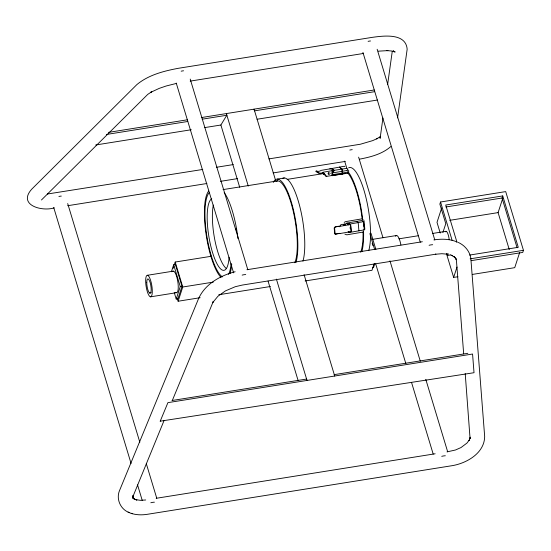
<?xml version="1.0" encoding="UTF-8"?>
<svg xmlns="http://www.w3.org/2000/svg" width="551" height="551" viewBox="0 0 551 551"><rect width="100%" height="100%" fill="white"/><g stroke="black" fill="none" stroke-linecap="round" stroke-linejoin="round"><path stroke-width="0.83" d="M344.637 224.588L344.561 223.754M348.583 170.004L348.762 171.485M348.122 231.695L349.114 232.529L364.239 229.87L363.508 221.598L362.379 221.109L362.661 220.861M382.945 118.031L380.107 138.329L380.417 136.558L380.094 137.474M387.67 84.2L392.284 51.215M397.567 117.9L407.168 49.184C405.805 32.819 383.675 35.787 372.276 37.351L178.31 68.303C163.743 71.031 148.481 74.95 136.855 84.606L31.662 189.248C17.432 205.165 42.227 211.846 54.239 207.844M171.382 271.767L173.661 264.762L175.39 264.487L181.995 286.32L177.945 298.787L176.217 299.062L174.261 292.588M173.152 268.365L173.923 265.988M174.44 264.404L175.211 262.035L211.667 256.215M176.217 299.062L180.26 286.596L173.661 264.762M200.137 297.719L178.125 301.232L182.753 286.995L175.211 262.035M374.046 263.97L371.987 270.3L305.109 280.976M374.804 263.681L373.537 267.572L372.386 267.758M471.146 260.657L522.768 252.42L523.45 250.326L505.701 191.603L440.538 201.997L439.856 204.09L445.773 223.672L442.901 232.501M441.668 207.996L437.005 222.356L440.235 233.039M450.188 255.003L447.743 255.395L448.266 253.77M457.888 276.74L453.645 277.415L457.013 267.042M517.093 247.771L502.057 198.016L502.739 195.922L445.718 205.02L457.061 242.543M509.269 249.589L498.097 212.61L502.76 198.25M519.662 252.51L514.737 267.669L472.31 274.439M164.081 420.482L132.798 496.912L132.991 495.48L133.032 498.559L132.509 497.085L134.582 499.392L133.507 498.441L135.064 499.351M172.249 400.646L213.216 301.604L212.617 302.713L217.934 296.252L225.428 290.9L235.277 286.706L242.254 285.074L435.91 254.169L435.373 254.252L441.881 253.708L447.715 254.218M363.495 221.647L348.349 224.326L346.861 223.065L362.165 220.448M239.713 187.306L220.889 125.015L226.778 115.262L226.365 113.575L248.267 186.059M339.561 226.771L340.711 224.815A2.39 0.668 -5.3 0 1 341.207 224.629L343.411 224.209M41.463 199.979L147.744 94.379L151.739 91.755L150.623 92.368L159.28 88.36L166.14 86.004L176.403 83.421M344.182 222.384L345.511 221.647L361.463 218.919M390.852 146.525C382.277 154.066 370.692 157.042 359.713 159.122M380.114 136.689L376.677 138.907L377.745 138.315L372.696 140.622L360.382 144.231L268.929 158.895M350.16 224.471L349.486 224.684M235.146 271.76C220.283 275.534 205.02 284.102 198.546 298.67L119.595 490.411C115.82 498.958 120.559 509.585 129.354 512.602M350.154 231.792L350.946 231.365M330.889 168.709L331.977 168.523L334.257 170.307L323.416 172.167A4.856 4.47 -51.9 0 1 319.07 172.911L316.095 170.927L316.791 171.12A4.856 4.47 -51.9 0 0 321.13 170.376L331.971 168.516L333.734 170.411M345.029 223.933L347.467 223.513M351.242 231.606L340.339 233.472A4.856 1.357 -5.3 0 0 335.972 234.223A1.143 0.771 -79.9 0 1 335.091 233.431L334.629 228.507A1.143 0.771 -79.9 0 1 335.311 227.108A4.856 1.357 -5.3 0 1 339.671 226.365L350.581 224.498L351.242 231.606L350.581 224.498L349.623 224.656M362.806 232.102L346.861 234.829L344.905 234.154M332.301 173.145L332.088 170.679L347.013 168.303L347.626 169.86A0.971 0.895 -51.9 0 0 347.206 170.596M346.944 170.5L330.593 173.255M331.406 174.894L347.233 172.188M343.576 173.723L345.746 173.351M332.515 175.611L347.908 173.152L347.771 171.506M190.198 81.114L363.564 53.447M108.471 132.385L187.347 119.801M201.769 117.501L374.191 89.985M106.343 134.478L187.76 121.489M202.183 119.188L226.778 115.262M374.604 91.68L254.472 110.847L254.059 109.153L275.714 180.811M95.729 144.982L191.287 129.74M204.82 127.577L220.889 125.015M257.062 119.243L377.469 100.027M202.768 169.453L47.31 194.028M216.336 167.29L233.3 164.584M67.677 205.716L206.907 183.504M220.49 181.334L237.467 178.627M273.124 172.938L345.284 161.422M277.422 179.082L284.35 177.98M223.038 189.606L277.69 180.886M287.133 179.378L324.126 173.475M445.876 206.983L502.057 198.016M449.733 220.324L498.097 212.61M369.831 233.459L370.988 233.273L375.872 249.451M147.392 275.28L173.358 271.133M372.352 239.382L396.644 235.504M398.855 238.838L418.237 235.745M432.563 233.459L446.041 231.31M246.924 269.728L422.348 241.737M180.26 286.596L181.995 286.32M182.753 286.995L213.271 282.126M149.486 292.974L151.188 292.705M150.554 296.831A10.903 2.872 80.9 0 0 150.712 280.714A10.903 2.872 80.9 0 0 145.657 280.617A10.903 2.872 80.9 0 0 150.554 296.831L176.52 292.684M218.761 294.751L270.403 286.513M469.638 255.065L518.271 247.309L502.739 195.922M470.134 258.839L523.45 250.326M172.036 400.515L306.508 379.06L307.017 380.438L276.402 279.13M467.827 353.315L334.202 374.639L334.712 376.023L304.097 274.708M156.195 498.297L435.145 453.783M447.019 451.889L455.484 449.995L461.001 447.557L466.938 443.087L469.666 439.498L469.059 440.621L470.272 437.212L470.072 438.665L465.216 373.564M433.899 239.899C441.599 238.748 449.754 238.852 457.013 241.944M145.719 499.971L140.34 500.329L135.753 499.612L136.889 500.046L134.458 499.116M378.227 51.174L387.911 50.616L386.671 50.589L391.568 50.995L395.17 52.001L393.338 51.023L394.13 51.787L393.4 50.83M324.856 174.846L324.691 174.819A2.39 2.197 -51.9 0 1 324.064 174.571L322.528 172.787M128.101 512.127C134.182 515.02 141.118 515.343 147.675 514.255L452.564 465.609C467.034 463.047 484.432 453.025 484.673 436.544L470.933 259.562C470.402 251.993 465.078 245.436 458.253 242.419M450.332 254.851L452.708 255.733L451.469 255.258L455.188 257.606L454.086 256.628L456.469 259.652L455.711 258.323L456.435 260.513L463.68 353.866M131.193 513.298L132.33 513.732M323.754 174.343L323.892 174.433A2.39 2.197 -51.9 0 0 324.511 174.681M341.827 173.599L342.44 174.082L342.054 169.143L339.423 167.077L342.013 169.15L342.44 174.082M329.801 168.888L344.306 166.244L344.892 166.698M326.798 176.472A2.39 2.197 -51.9 0 1 326.171 176.224L323.285 172.58L326.04 176.134M358.15 222.645L356.662 221.385L358.191 222.638L358.915 230.848M363.922 229.491L364.273 229.808M323.809 174.385L322.707 172.924M363.639 219.87L363.922 220.421M440.538 201.997L452.123 240.332M447.247 253.763L447.743 255.395M446.441 253.584L453.645 277.415M377.153 49.259L434.767 239.885M362.93 52.414L420.296 242.22M358.618 157.138L382.993 237.791M389.956 260.83L420.303 361.229M425.778 379.329L447.66 451.751M370.045 234.32L374.666 249.617M372.187 243.26L372.924 245.684M344.644 161.119L346.882 168.523M375.734 263.984L405.832 363.557M411.556 382.484L433.189 454.079M268.068 281.113L298.043 380.286M190.212 79.089L247.826 269.714M176.237 83.063L233.603 272.869M177.153 298.015L178.125 301.232M67.697 203.56L139.823 442.212M146.291 463.605L156.739 498.173M53.722 207.541L131.076 463.467M137.543 484.866L142.268 500.501M364.073 221.047L364.838 229.306M363.385 223.747L363.612 226.206M350.126 227.253L350.271 228.755M348.432 224.119L348.48 224.663M348.349 224.326L348.397 224.87L346.861 223.065M349.01 231.778L349.114 232.529M348.018 224.043L348.067 224.588M332.267 170.817L332.694 175.748M242.151 275.121A7.266 3.216 -16.8 0 1 245.732 274.55M181.176 71.189A7.266 3.216 -16.8 0 1 183.579 70.803M441.744 456.345A7.266 3.216 -16.8 0 1 445.325 455.773M349.83 150.058A7.266 3.216 -16.8 0 1 352.234 149.672M429.091 245.291A7.266 3.216 -16.8 0 1 432.673 244.72M368.109 41.359A7.266 3.216 -16.8 0 1 370.52 40.981M150.816 502.767A7.266 3.216 -16.8 0 1 154.404 502.195M58.902 196.473A7.266 3.216 -16.8 0 1 61.313 196.094M341.165 173.303A2.858 0.785 80.3 0 1 341.283 173.696L341.723 174.04L326.626 176.334A2.39 2.197 -51.9 0 1 325.999 176.086M323.465 172.718A4.856 4.47 -51.9 0 1 319.119 173.462L315.868 171.451L316.839 171.671A4.856 4.47 -51.9 0 0 317.1 171.754M331.034 168.696A1.143 1.054 -51.9 0 1 332.067 169.618M329.422 174.419A0.861 0.792 -51.9 0 1 328.32 174.157A0.861 0.792 -51.9 0 1 328.671 173.007A0.861 0.792 -51.9 0 1 329.774 173.269M328.127 173.283A0.861 0.792 -51.9 0 1 328.692 172.78M333.176 170.5A1.143 1.054 -51.9 0 1 333.596 170.514M339.506 226.22A4.856 1.357 -5.3 0 0 335.146 226.971L334.939 227.046A1.143 0.813 -78.3 0 0 334.216 228.431L334.677 233.355A1.143 0.813 -78.3 0 0 335.6 234.154L335.807 234.085A4.856 1.357 -5.3 0 1 336.33 233.913M336.916 233.755A4.856 1.357 -5.3 0 1 339.877 233.349M172.656 271.485A10.903 2.872 80.9 0 1 177.856 281.967A10.903 2.872 80.9 0 1 175.714 292.305M395.646 236.303A10.903 2.872 80.9 0 1 400.908 244.926M445.38 231.84A7.259 1.915 80.9 0 1 447.729 233.438L448.252 234.926A7.259 1.915 80.9 0 1 449.161 239.458M273.275 182.415A45.43 11.984 80.9 0 1 291.816 203.677A45.43 11.984 80.9 0 1 296.039 262.242M224.174 192.568A45.43 11.984 80.9 0 1 237.984 238.638M221.027 277.387A45.43 11.984 80.9 0 1 205.978 233.521A45.43 11.984 80.9 0 1 208.726 191.052M231.73 264.26A45.43 11.984 80.9 0 1 230.029 273.489M222.452 276.891A43.612 11.502 80.9 0 1 206.859 236.145A43.612 11.502 80.9 0 1 209.111 192.788M231.151 263.488A43.612 11.502 80.9 0 1 228.555 274.391M236.055 228.768A43.612 11.502 80.9 0 1 236.331 230.373M347.268 172.449A43.612 11.502 80.9 0 1 362.186 219.339M363.04 231.909A43.612 11.502 80.9 0 1 360.63 252.248M276.216 181.224A43.612 11.502 80.9 0 1 293.346 211.687A43.612 11.502 80.9 0 1 294.854 262.744M348.59 167.841A45.43 11.984 80.9 0 1 365.94 197.478A45.43 11.984 80.9 0 1 368.736 250.643M348.356 172.098A45.43 11.984 80.9 0 1 362.703 219.58M363.543 230.89A45.43 11.984 80.9 0 1 361.807 251.745M282.815 178.331A45.43 11.984 80.9 0 1 300.164 207.975A45.43 11.984 80.9 0 1 302.96 261.14M229.113 257.221A36.325 9.581 80.9 0 1 212.342 251.869A36.325 9.581 80.9 0 1 211.749 198.863M226.013 268.289A36.325 9.581 80.9 0 1 214.931 240.477A36.325 9.581 80.9 0 1 213.333 205.062M332.907 171.678C333.734 173.655 334.423 169.922 332.907 171.678M343.528 224.849L345.229 224.718L343.528 224.849M348.542 223.892L349.678 223.802L348.542 223.892M160.224 421.184L167.924 402.636L472.565 354.024L474.018 372.71L160.224 421.184M146.766 282.436A7.259 1.915 80.9 0 0 150.03 293.228A7.259 1.915 80.9 0 0 150.127 282.498A7.259 1.915 80.9 0 0 146.766 282.436"/></g></svg>
